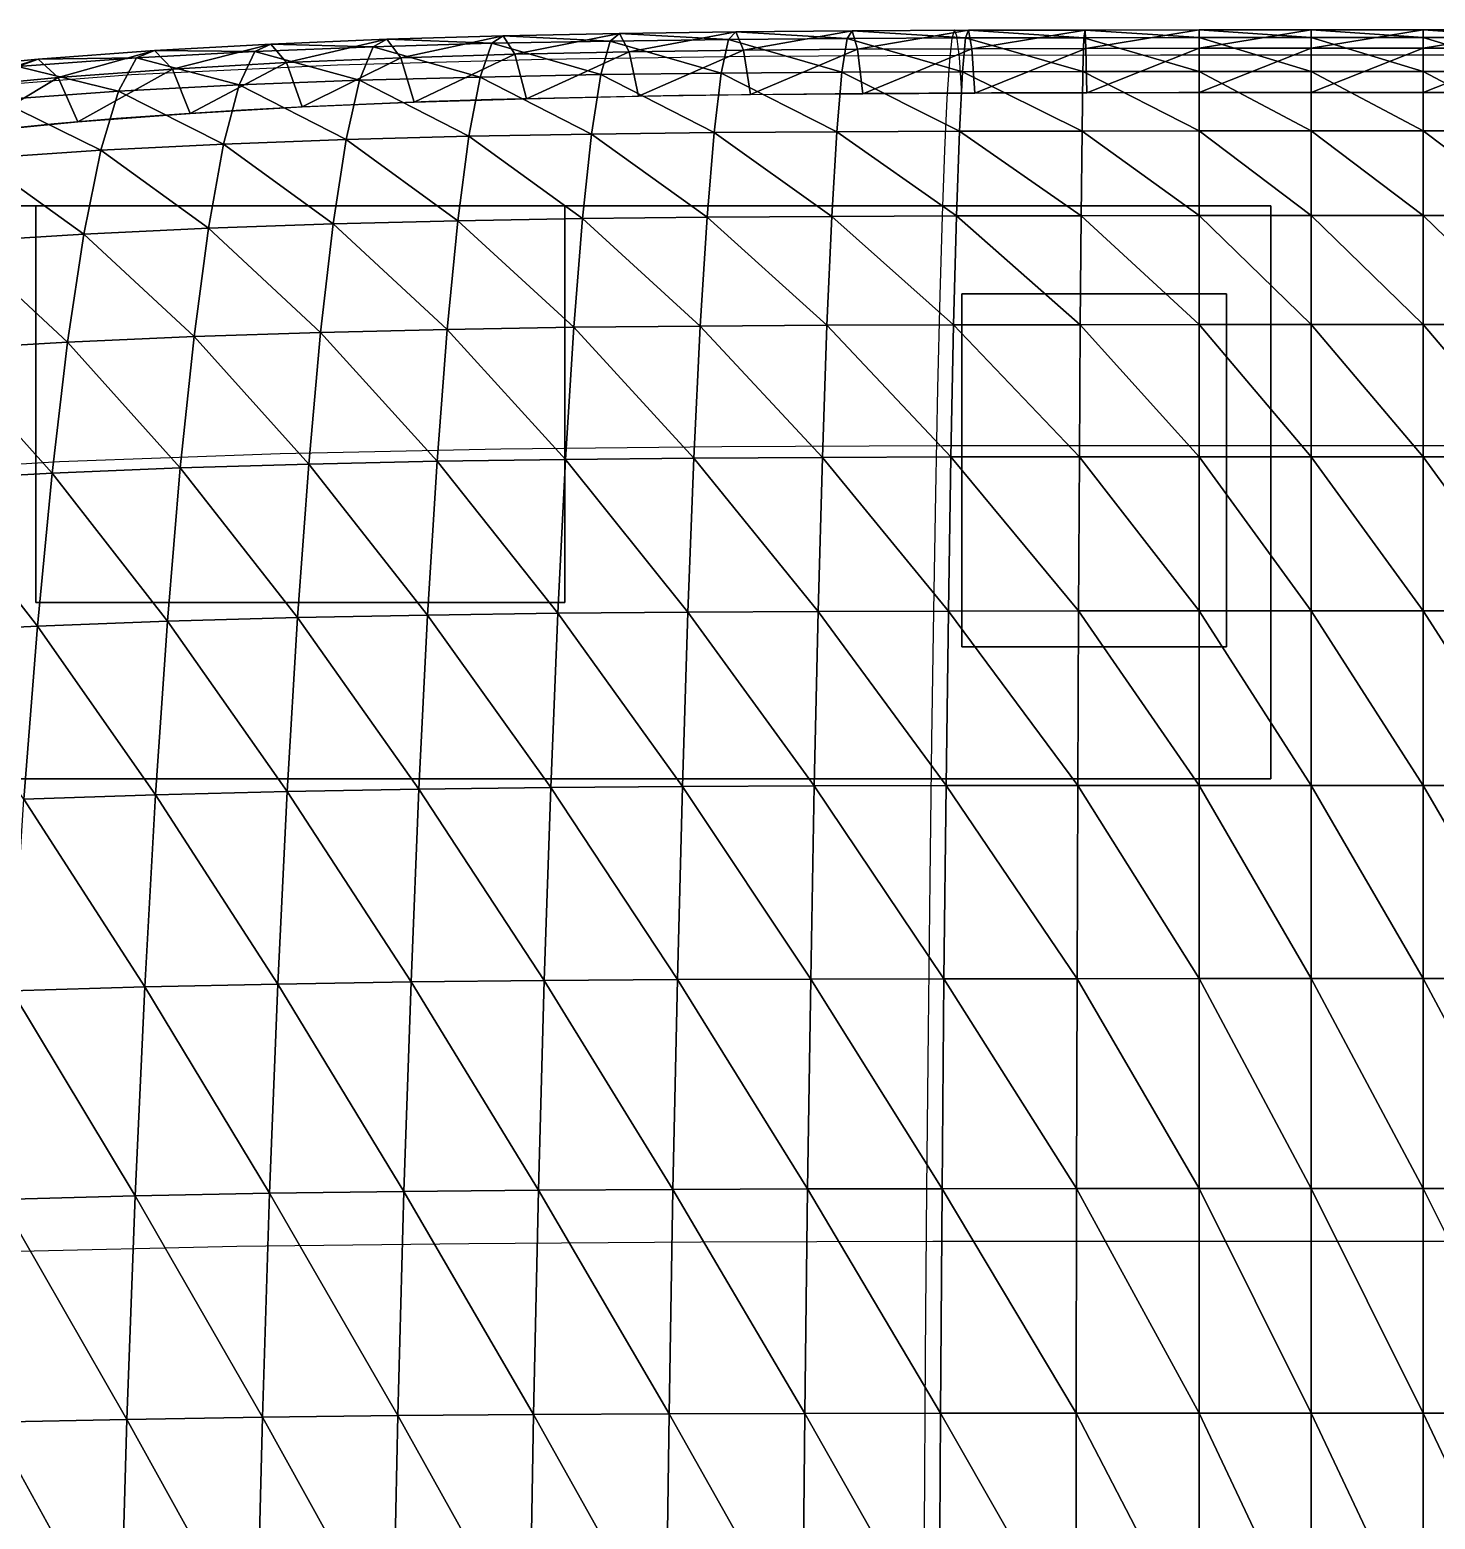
# Model space of a CAD drawing. Header units: metres. Extents: x -3.7 to 10.7, y -3.2 to 3.2.
# Drawn here: x 1.793 to 3.386, y 1.311 to 2.999 of the extents above; entities that cross this region are included whole.
import ezdxf

# ---------------------------------------------------------------- set-up
doc = ezdxf.new("R2010")
doc.units = ezdxf.units.M
for name, color, linetype in [('ACO_3D', 1, 'CONTINUOUS'), ('MEMBRANA_3D', 3, 'CONTINUOUS'), ('MOBILIARIO', 9, 'CONTINUOUS'), ('PAREDES', 7, 'CONTINUOUS'), ('VIDRO_3D', 4, 'CONTINUOUS')]:
    doc.layers.add(name, color=color, linetype=linetype)

msp = doc.modelspace()

# ---------------------------------------------------------------- linework, layer by layer
at = {"layer": 'ACO_3D'}
for points in [[(2.85, 2.9276, 0), (2.8472, 2.9681, 0.2528), (2.8443, 2.9921, 0.5084), (2.8415, 2.9995, 0.7654), (2.8386, 2.9901, 1.0222), (2.8358, 2.9642, 1.2775), (2.833, 2.9217, 1.5299), (2.8302, 2.863, 1.778), (2.8275, 2.7884, 2.0204), (2.8249, 2.6983, 2.2556), (2.8224, 2.5932, 2.4825), (2.82, 2.4736, 2.6998), (2.8177, 2.3403, 2.9063), (2.8155, 2.194, 3.1007), (2.8135, 2.0355, 3.2821), (2.8116, 1.8657, 3.4494), (2.8099, 1.6855, 3.6017), (2.8084, 1.4959, 3.7381), (2.8071, 1.298, 3.8579)], [(0.276, 2.4118, 1.2038), (0.5089, 2.5981, 1.2072), (0.742, 2.7205, 1.2103), (0.9751, 2.8046, 1.2131), (1.2084, 2.863, 1.2158), (1.4417, 2.9034, 1.2181), (1.6751, 2.9308, 1.2202), (1.9086, 2.9487, 1.222), (2.1422, 2.9598, 1.2236), (2.3758, 2.9661, 1.2249), (2.6094, 2.9694, 1.2259), (2.843, 2.9707, 1.2267), (3.075, 2.9711, 1.2272), (3.2938, 2.9711, 1.2275), (3.5125, 2.9711, 1.2273)], [(0.0801, 2.0548, 2.5587), (0.329, 2.2131, 2.5656), (0.5782, 2.317, 2.572), (0.8276, 2.3882, 2.5779), (1.0772, 2.4377, 2.5832), (1.327, 2.4718, 2.588), (1.5769, 2.4949, 2.5922), (1.827, 2.5099, 2.596), (2.0771, 2.5191, 2.5992), (2.3274, 2.5243, 2.6018), (2.5778, 2.5269, 2.6039), (2.8282, 2.528, 2.6055), (3.075, 2.5282, 2.6066), (3.2938, 2.5282, 2.6071), (3.5125, 2.5283, 2.6068)], [(-0.0681, 1.3224, 3.5832), (0.193, 1.4241, 3.5926), (0.4544, 1.4908, 3.6014), (0.7161, 1.5365, 3.6094), (0.9781, 1.5682, 3.6166), (1.2403, 1.5901, 3.6232), (1.5027, 1.6048, 3.629), (1.7653, 1.6143, 3.6341), (2.028, 1.6202, 3.6384), (2.2909, 1.6235, 3.6421), (2.5539, 1.6251, 3.645), (2.817, 1.6258, 3.6471), (3.075, 1.6259, 3.6486), (3.2938, 1.6259, 3.6493), (3.5125, 1.6259, 3.6489)]]:
    msp.add_polyline3d(points, dxfattribs=at)
at = {"layer": 'MEMBRANA_3D'}
for points in [[(2.2138, 2.9677, 0.337), (2.3301, 2.9927, 0.6784), (2.1982, 2.9887, 0.678)], [(2.1982, 2.9887, 0.678), (2.3301, 2.9927, 0.6784), (2.3169, 2.9841, 1.0204)], [(2.2138, 2.9677, 0.337), (2.3432, 2.9717, 0.3372), (2.3301, 2.9927, 0.6784)], [(2.3301, 2.9927, 0.6784), (2.4512, 2.9867, 1.021), (2.3169, 2.9841, 1.0204)], [(2.3432, 2.9717, 0.3372), (2.4619, 2.9954, 0.6788), (2.3301, 2.9927, 0.6784)], [(2.3301, 2.9927, 0.6784), (2.4619, 2.9954, 0.6788), (2.4512, 2.9867, 1.021)], [(2.3432, 2.9717, 0.3372), (2.4727, 2.9744, 0.3374), (2.4619, 2.9954, 0.6788)], [(2.4619, 2.9954, 0.6788), (2.5854, 2.9885, 1.0215), (2.4512, 2.9867, 1.021)], [(2.4727, 2.9744, 0.3374), (2.5938, 2.9972, 0.6792), (2.4619, 2.9954, 0.6788)], [(2.4619, 2.9954, 0.6788), (2.5938, 2.9972, 0.6792), (2.5854, 2.9885, 1.0215)], [(2.4727, 2.9744, 0.3374), (2.6022, 2.9762, 0.3375), (2.5938, 2.9972, 0.6792)], [(2.5938, 2.9972, 0.6792), (2.7197, 2.9896, 1.0219), (2.5854, 2.9885, 1.0215)], [(2.5854, 2.9885, 1.0215), (2.7197, 2.9896, 1.0219), (2.7138, 2.9513, 1.3617)], [(2.6022, 2.9762, 0.3375), (2.7257, 2.9983, 0.6794), (2.5938, 2.9972, 0.6792)], [(2.5938, 2.9972, 0.6792), (2.7257, 2.9983, 0.6794), (2.7197, 2.9896, 1.0219)], [(2.6022, 2.9762, 0.3375), (2.7316, 2.9774, 0.3377), (2.7257, 2.9983, 0.6794)], [(2.7197, 2.9896, 1.0219), (2.8505, 2.9519, 1.3621), (2.7138, 2.9513, 1.3617)], [(2.7257, 2.9983, 0.6794), (2.854, 2.9902, 1.0222), (2.7197, 2.9896, 1.0219)], [(2.7197, 2.9896, 1.0219), (2.854, 2.9902, 1.0222), (2.8505, 2.9519, 1.3621)], [(2.7316, 2.9774, 0.3377), (2.8576, 2.9989, 0.6797), (2.7257, 2.9983, 0.6794)], [(2.7257, 2.9983, 0.6794), (2.8576, 2.9989, 0.6797), (2.854, 2.9902, 1.0222)], [(2.7316, 2.9774, 0.3377), (2.8611, 2.978, 0.3378), (2.8576, 2.9989, 0.6797)], [(2.854, 2.9902, 1.0222), (2.9872, 2.9522, 1.3625), (2.8505, 2.9519, 1.3621)], [(2.8576, 2.9989, 0.6797), (2.9883, 2.9905, 1.0225), (2.854, 2.9902, 1.0222)], [(2.854, 2.9902, 1.0222), (2.9883, 2.9905, 1.0225), (2.9872, 2.9522, 1.3625)], [(2.8611, 2.978, 0.3378), (2.9895, 2.9992, 0.6799), (2.8576, 2.9989, 0.6797)], [(2.8576, 2.9989, 0.6797), (2.9895, 2.9992, 0.6799), (2.9883, 2.9905, 1.0225)], [(2.8611, 2.978, 0.3378), (2.9906, 2.9783, 0.3379), (2.9895, 2.9992, 0.6799)], [(2.9883, 2.9905, 1.0225), (3.1188, 2.9523, 1.3627), (2.9872, 2.9522, 1.3625)], [(2.9895, 2.9992, 0.6799), (3.1188, 2.9906, 1.0227), (2.9883, 2.9905, 1.0225)], [(2.9883, 2.9905, 1.0225), (3.1188, 2.9906, 1.0227), (3.1188, 2.9523, 1.3627)], [(2.9906, 2.9783, 0.3379), (3.1188, 2.9993, 0.68), (2.9895, 2.9992, 0.6799)], [(2.9895, 2.9992, 0.6799), (3.1188, 2.9993, 0.68), (3.1188, 2.9906, 1.0227)], [(2.9906, 2.9783, 0.3379), (3.1188, 2.9785, 0.338), (3.1188, 2.9993, 0.68)], [(3.1188, 2.9785, 0.338), (3.2458, 2.9785, 0.338), (3.2458, 2.9994, 0.6801)], [(3.1188, 2.9785, 0.338), (3.2458, 2.9994, 0.6801), (3.1188, 2.9993, 0.68)], [(3.1188, 2.9993, 0.68), (3.2458, 2.9994, 0.6801), (3.2458, 2.9906, 1.0228)], [(3.1188, 2.9993, 0.68), (3.2458, 2.9906, 1.0228), (3.1188, 2.9906, 1.0227)], [(3.1188, 2.9906, 1.0227), (3.2458, 2.9906, 1.0228), (3.2458, 2.9523, 1.3629)], [(3.1188, 2.9906, 1.0227), (3.2458, 2.9523, 1.3629), (3.1188, 2.9523, 1.3627)], [(3.2458, 2.9785, 0.338), (3.3729, 2.9785, 0.338), (3.3729, 2.9994, 0.6801)], [(3.2458, 2.9785, 0.338), (3.3729, 2.9994, 0.6801), (3.2458, 2.9994, 0.6801)], [(3.2458, 2.9994, 0.6801), (3.3729, 2.9994, 0.6801), (3.3729, 2.9906, 1.0229)], [(3.2458, 2.9994, 0.6801), (3.3729, 2.9906, 1.0229), (3.2458, 2.9906, 1.0228)], [(3.2458, 2.9906, 1.0228), (3.3729, 2.9906, 1.0229), (3.3729, 2.9523, 1.363)], [(3.2458, 2.9906, 1.0228), (3.3729, 2.9523, 1.363), (3.2458, 2.9523, 1.3629)], [(3.3729, 2.9785, 0.338), (3.5, 2.9785, 0.338), (3.5, 2.9994, 0.68)], [(3.3729, 2.9785, 0.338), (3.5, 2.9994, 0.68), (3.3729, 2.9994, 0.6801)], [(3.3729, 2.9994, 0.6801), (3.5, 2.9994, 0.68), (3.5, 2.9906, 1.0228)], [(3.3729, 2.9994, 0.6801), (3.5, 2.9906, 1.0228), (3.3729, 2.9906, 1.0229)], [(3.3729, 2.9906, 1.0229), (3.5, 2.9906, 1.0228), (3.5, 2.9523, 1.3628)], [(3.3729, 2.9906, 1.0229), (3.5, 2.9523, 1.3628), (3.3729, 2.9523, 1.363)], [(1.8254, 2.9452, 0.3362), (1.9345, 2.9759, 0.677), (1.8027, 2.9662, 0.6764)], [(1.8027, 2.9662, 0.6764), (1.9345, 2.9759, 0.677), (1.9141, 2.9675, 1.0183)], [(1.8254, 2.9452, 0.3362), (1.9549, 2.9549, 0.3364), (1.9345, 2.9759, 0.677)], [(1.9345, 2.9759, 0.677), (2.0484, 2.9748, 1.019), (1.9141, 2.9675, 1.0183)], [(1.9549, 2.9549, 0.3364), (2.0664, 2.9833, 0.6775), (1.9345, 2.9759, 0.677)], [(1.9345, 2.9759, 0.677), (2.0664, 2.9833, 0.6775), (2.0484, 2.9748, 1.019)], [(1.9549, 2.9549, 0.3364), (2.0843, 2.9623, 0.3367), (2.0664, 2.9833, 0.6775)], [(2.0664, 2.9833, 0.6775), (2.1826, 2.9802, 1.0198), (2.0484, 2.9748, 1.019)], [(2.0843, 2.9623, 0.3367), (2.1982, 2.9887, 0.678), (2.0664, 2.9833, 0.6775)], [(2.0664, 2.9833, 0.6775), (2.1982, 2.9887, 0.678), (2.1826, 2.9802, 1.0198)], [(2.0843, 2.9623, 0.3367), (2.2138, 2.9677, 0.337), (2.1982, 2.9887, 0.678)], [(2.1982, 2.9887, 0.678), (2.3169, 2.9841, 1.0204), (2.1826, 2.9802, 1.0198)], [(2.3563, 2.9213), (2.4727, 2.9744, 0.3374), (2.3432, 2.9717, 0.3372)], [(2.3563, 2.9213), (2.4833, 2.9241), (2.4727, 2.9744, 0.3374)], [(2.4512, 2.9867, 1.021), (2.5771, 2.9503, 1.3611), (2.4405, 2.9486, 1.3604)], [(2.4512, 2.9867, 1.021), (2.5854, 2.9885, 1.0215), (2.5771, 2.9503, 1.3611)], [(2.4833, 2.9241), (2.6022, 2.9762, 0.3375), (2.4727, 2.9744, 0.3374)], [(2.4833, 2.9241), (2.6104, 2.9259), (2.6022, 2.9762, 0.3375)], [(2.5854, 2.9885, 1.0215), (2.7138, 2.9513, 1.3617), (2.5771, 2.9503, 1.3611)], [(2.6104, 2.9259), (2.7316, 2.9774, 0.3377), (2.6022, 2.9762, 0.3375)], [(2.6104, 2.9259), (2.7375, 2.927), (2.7316, 2.9774, 0.3377)], [(2.7375, 2.927), (2.8611, 2.978, 0.3378), (2.7316, 2.9774, 0.3377)], [(2.7375, 2.927), (2.8646, 2.9277), (2.8611, 2.978, 0.3378)], [(2.8646, 2.9277), (2.9906, 2.9783, 0.3379), (2.8611, 2.978, 0.3378)], [(2.8646, 2.9277), (2.9917, 2.928), (2.9906, 2.9783, 0.3379)], [(2.9917, 2.928), (3.1188, 2.9785, 0.338), (2.9906, 2.9783, 0.3379)], [(2.9917, 2.928), (3.1188, 2.9282), (3.1188, 2.9785, 0.338)], [(3.1188, 2.9282), (3.2458, 2.9282), (3.2458, 2.9785, 0.338)], [(3.1188, 2.9282), (3.2458, 2.9785, 0.338), (3.1188, 2.9785, 0.338)], [(3.2458, 2.9282), (3.3729, 2.9283), (3.3729, 2.9785, 0.338)], [(3.2458, 2.9282), (3.3729, 2.9785, 0.338), (3.2458, 2.9785, 0.338)], [(3.3729, 2.9283), (3.5, 2.9282), (3.5, 2.9785, 0.338)], [(3.3729, 2.9283), (3.5, 2.9785, 0.338), (3.3729, 2.9785, 0.338)], [(1.696, 2.9327, 0.3358), (1.8027, 2.9662, 0.6764), (1.6709, 2.9537, 0.6758)], [(1.6709, 2.9537, 0.6758), (1.8027, 2.9662, 0.6764), (1.7799, 2.9579, 1.0174)], [(1.696, 2.9327, 0.3358), (1.8254, 2.9452, 0.3362), (1.8027, 2.9662, 0.6764)], [(1.7799, 2.9579, 1.0174), (1.8939, 2.9297, 1.3569), (1.7573, 2.9202, 1.3557)], [(1.8027, 2.9662, 0.6764), (1.9141, 2.9675, 1.0183), (1.7799, 2.9579, 1.0174)], [(1.7799, 2.9579, 1.0174), (1.9141, 2.9675, 1.0183), (1.8939, 2.9297, 1.3569)], [(1.975, 2.9047), (2.0843, 2.9623, 0.3367), (1.9549, 2.9549, 0.3364)], [(1.975, 2.9047), (2.1021, 2.912), (2.0843, 2.9623, 0.3367)], [(2.1021, 2.912), (2.2138, 2.9677, 0.337), (2.0843, 2.9623, 0.3367)], [(2.1021, 2.912), (2.2292, 2.9174), (2.2138, 2.9677, 0.337)], [(2.2292, 2.9174), (2.3432, 2.9717, 0.3372), (2.2138, 2.9677, 0.337)], [(2.2292, 2.9174), (2.3563, 2.9213), (2.3432, 2.9717, 0.3372)], [(1.7208, 2.8827), (1.8254, 2.9452, 0.3362), (1.696, 2.9327, 0.3358)], [(1.7208, 2.8827), (1.8479, 2.8951), (1.8254, 2.9452, 0.3362)], [(1.8479, 2.8951), (1.9549, 2.9549, 0.3364), (1.8254, 2.9452, 0.3362)], [(1.8479, 2.8951), (1.975, 2.9047), (1.9549, 2.9549, 0.3364)], [(2.7138, 2.9513, 1.3617), (2.8471, 2.8844, 1.6959), (2.708, 2.8839, 1.6954)], [(2.7138, 2.9513, 1.3617), (2.8505, 2.9519, 1.3621), (2.8471, 2.8844, 1.6959)], [(2.8505, 2.9519, 1.3621), (2.9862, 2.8847, 1.6964), (2.8471, 2.8844, 1.6959)], [(2.8505, 2.9519, 1.3621), (2.9872, 2.9522, 1.3625), (2.9862, 2.8847, 1.6964)], [(2.9872, 2.9522, 1.3625), (3.1188, 2.8848, 1.6967), (2.9862, 2.8847, 1.6964)], [(2.9872, 2.9522, 1.3625), (3.1188, 2.9523, 1.3627), (3.1188, 2.8848, 1.6967)], [(3.1188, 2.9523, 1.3627), (3.2458, 2.9523, 1.3629), (3.2458, 2.8848, 1.6969)], [(3.1188, 2.9523, 1.3627), (3.2458, 2.8848, 1.6969), (3.1188, 2.8848, 1.6967)], [(3.2458, 2.9523, 1.3629), (3.3729, 2.9523, 1.363), (3.3729, 2.8848, 1.697)], [(3.2458, 2.9523, 1.3629), (3.3729, 2.8848, 1.697), (3.2458, 2.8848, 1.6969)], [(3.3729, 2.9523, 1.363), (3.5, 2.9523, 1.3628), (3.5, 2.8848, 1.6968)], [(3.3729, 2.9523, 1.363), (3.5, 2.8848, 1.6968), (3.3729, 2.8848, 1.697)], [(2.2909, 2.8787, 1.693), (2.4197, 2.7854, 2.018), (2.2784, 2.783, 2.0169)], [(2.2909, 2.8787, 1.693), (2.43, 2.8812, 1.6939), (2.4197, 2.7854, 2.018)], [(2.43, 2.8812, 1.6939), (2.5611, 2.787, 2.0189), (2.4197, 2.7854, 2.018)], [(2.43, 2.8812, 1.6939), (2.569, 2.8829, 1.6947), (2.5611, 2.787, 2.0189)], [(2.569, 2.8829, 1.6947), (2.7024, 2.7879, 2.0198), (2.5611, 2.787, 2.0189)], [(2.569, 2.8829, 1.6947), (2.708, 2.8839, 1.6954), (2.7024, 2.7879, 2.0198)], [(2.708, 2.8839, 1.6954), (2.8438, 2.7885, 2.0204), (2.7024, 2.7879, 2.0198)], [(2.708, 2.8839, 1.6954), (2.8471, 2.8844, 1.6959), (2.8438, 2.7885, 2.0204)], [(2.8471, 2.8844, 1.6959), (2.9851, 2.7887, 2.0209), (2.8438, 2.7885, 2.0204)], [(2.8471, 2.8844, 1.6959), (2.9862, 2.8847, 1.6964), (2.9851, 2.7887, 2.0209)], [(2.9862, 2.8847, 1.6964), (3.1188, 2.7888, 2.0213), (2.9851, 2.7887, 2.0209)], [(2.9862, 2.8847, 1.6964), (3.1188, 2.8848, 1.6967), (3.1188, 2.7888, 2.0213)], [(3.1188, 2.8848, 1.6967), (3.2458, 2.8848, 1.6969), (3.2458, 2.7888, 2.0216)], [(3.1188, 2.8848, 1.6967), (3.2458, 2.7888, 2.0216), (3.1188, 2.7888, 2.0213)], [(3.2458, 2.8848, 1.6969), (3.3729, 2.8848, 1.697), (3.3729, 2.7888, 2.0217)], [(3.2458, 2.8848, 1.6969), (3.3729, 2.7888, 2.0217), (3.2458, 2.7888, 2.0216)], [(3.3729, 2.8848, 1.697), (3.5, 2.8848, 1.6968), (3.5, 2.7888, 2.0215)], [(3.3729, 2.8848, 1.697), (3.5, 2.7888, 2.0215), (3.3729, 2.7888, 2.0217)], [(1.7351, 2.8537, 1.6881), (1.874, 2.8629, 1.6895), (1.8547, 2.7678, 2.0128)], [(1.874, 2.8629, 1.6895), (1.9959, 2.7745, 2.0143), (1.8547, 2.7678, 2.0128)], [(1.874, 2.8629, 1.6895), (2.013, 2.8699, 1.6908), (1.9959, 2.7745, 2.0143)], [(1.7351, 2.8537, 1.6881), (1.8547, 2.7678, 2.0128), (1.7135, 2.759, 2.0111)], [(2.4197, 2.7854, 2.018), (2.5611, 2.787, 2.0189), (2.5534, 2.6636, 2.3307)], [(2.5611, 2.787, 2.0189), (2.697, 2.6644, 2.3316), (2.5534, 2.6636, 2.3307)], [(2.5611, 2.787, 2.0189), (2.7024, 2.7879, 2.0198), (2.697, 2.6644, 2.3316)], [(2.7024, 2.7879, 2.0198), (2.8405, 2.6649, 2.3323), (2.697, 2.6644, 2.3316)], [(2.7024, 2.7879, 2.0198), (2.8438, 2.7885, 2.0204), (2.8405, 2.6649, 2.3323)], [(2.8438, 2.7885, 2.0204), (2.9841, 2.6651, 2.3329), (2.8405, 2.6649, 2.3323)], [(2.8438, 2.7885, 2.0204), (2.9851, 2.7887, 2.0209), (2.9841, 2.6651, 2.3329)], [(2.9851, 2.7887, 2.0209), (3.1188, 2.6652, 2.3334), (2.9841, 2.6651, 2.3329)], [(2.9851, 2.7887, 2.0209), (3.1188, 2.7888, 2.0213), (3.1188, 2.6652, 2.3334)], [(3.1188, 2.7888, 2.0213), (3.2458, 2.7888, 2.0216), (3.2458, 2.6652, 2.3337)], [(3.1188, 2.7888, 2.0213), (3.2458, 2.6652, 2.3337), (3.1188, 2.6652, 2.3334)], [(3.2458, 2.7888, 2.0216), (3.3729, 2.7888, 2.0217), (3.3729, 2.6652, 2.3338)], [(3.2458, 2.7888, 2.0216), (3.3729, 2.6652, 2.3338), (3.2458, 2.6652, 2.3337)], [(3.3729, 2.7888, 2.0217), (3.5, 2.7888, 2.0215), (3.5, 2.6652, 2.3336)], [(3.3729, 2.7888, 2.0217), (3.5, 2.6652, 2.3336), (3.3729, 2.6652, 2.3338)], [(1.8547, 2.7678, 2.0128), (1.9959, 2.7745, 2.0143), (1.9795, 2.6517, 2.3253)], [(1.9959, 2.7745, 2.0143), (2.123, 2.6564, 2.3269), (1.9795, 2.6517, 2.3253)], [(1.9959, 2.7745, 2.0143), (2.1372, 2.7795, 2.0157), (2.123, 2.6564, 2.3269)], [(2.1372, 2.7795, 2.0157), (2.2664, 2.6598, 2.3283), (2.123, 2.6564, 2.3269)], [(2.1372, 2.7795, 2.0157), (2.2784, 2.783, 2.0169), (2.2664, 2.6598, 2.3283)], [(2.2784, 2.783, 2.0169), (2.4099, 2.6621, 2.3296), (2.2664, 2.6598, 2.3283)], [(2.2784, 2.783, 2.0169), (2.4197, 2.7854, 2.018), (2.4099, 2.6621, 2.3296)], [(2.4197, 2.7854, 2.018), (2.5534, 2.6636, 2.3307), (2.4099, 2.6621, 2.3296)], [(1.7135, 2.759, 2.0111), (1.8361, 2.6454, 2.3236), (1.6927, 2.6369, 2.3217)], [(1.7135, 2.759, 2.0111), (1.8547, 2.7678, 2.0128), (1.8361, 2.6454, 2.3236)], [(1.8547, 2.7678, 2.0128), (1.9795, 2.6517, 2.3253), (1.8361, 2.6454, 2.3236)], [(1.8361, 2.6454, 2.3236), (1.9795, 2.6517, 2.3253), (1.9639, 2.5027, 2.6208)], [(1.9795, 2.6517, 2.3253), (2.1095, 2.5071, 2.6225), (1.9639, 2.5027, 2.6208)], [(1.9795, 2.6517, 2.3253), (2.123, 2.6564, 2.3269), (2.1095, 2.5071, 2.6225)], [(2.123, 2.6564, 2.3269), (2.255, 2.5103, 2.6241), (2.1095, 2.5071, 2.6225)], [(2.123, 2.6564, 2.3269), (2.2664, 2.6598, 2.3283), (2.255, 2.5103, 2.6241)], [(2.2664, 2.6598, 2.3283), (2.4006, 2.5124, 2.6255), (2.255, 2.5103, 2.6241)], [(2.2664, 2.6598, 2.3283), (2.4099, 2.6621, 2.3296), (2.4006, 2.5124, 2.6255)], [(2.4099, 2.6621, 2.3296), (2.5462, 2.5138, 2.6267), (2.4006, 2.5124, 2.6255)], [(2.4099, 2.6621, 2.3296), (2.5534, 2.6636, 2.3307), (2.5462, 2.5138, 2.6267)], [(2.5534, 2.6636, 2.3307), (2.6918, 2.5146, 2.6278), (2.5462, 2.5138, 2.6267)], [(2.5534, 2.6636, 2.3307), (2.697, 2.6644, 2.3316), (2.6918, 2.5146, 2.6278)], [(2.697, 2.6644, 2.3316), (2.8375, 2.5151, 2.6286), (2.6918, 2.5146, 2.6278)], [(2.697, 2.6644, 2.3316), (2.8405, 2.6649, 2.3323), (2.8375, 2.5151, 2.6286)], [(2.8405, 2.6649, 2.3323), (2.9831, 2.5153, 2.6293), (2.8375, 2.5151, 2.6286)], [(2.8405, 2.6649, 2.3323), (2.9841, 2.6651, 2.3329), (2.9831, 2.5153, 2.6293)], [(2.9841, 2.6651, 2.3329), (3.1188, 2.5153, 2.6298), (2.9831, 2.5153, 2.6293)], [(2.9841, 2.6651, 2.3329), (3.1188, 2.6652, 2.3334), (3.1188, 2.5153, 2.6298)], [(3.1188, 2.6652, 2.3334), (3.2458, 2.6652, 2.3337), (3.2458, 2.5153, 2.6301)], [(3.1188, 2.6652, 2.3334), (3.2458, 2.5153, 2.6301), (3.1188, 2.5153, 2.6298)], [(3.2458, 2.6652, 2.3337), (3.3729, 2.6652, 2.3338), (3.3729, 2.5153, 2.6302)], [(3.2458, 2.6652, 2.3337), (3.3729, 2.5153, 2.6302), (3.2458, 2.5153, 2.6301)], [(3.3729, 2.6652, 2.3338), (3.5, 2.6652, 2.3336), (3.5, 2.5153, 2.63)], [(3.3729, 2.6652, 2.3338), (3.5, 2.5153, 2.63), (3.3729, 2.5153, 2.6302)], [(1.6927, 2.6369, 2.3217), (1.8185, 2.4967, 2.6188), (1.673, 2.4888, 2.6167)], [(1.6927, 2.6369, 2.3217), (1.8361, 2.6454, 2.3236), (1.8185, 2.4967, 2.6188)], [(1.8361, 2.6454, 2.3236), (1.9639, 2.5027, 2.6208), (1.8185, 2.4967, 2.6188)], [(1.8185, 2.4967, 2.6188), (1.9639, 2.5027, 2.6208), (1.9493, 2.3289, 2.8977)], [(1.9639, 2.5027, 2.6208), (2.0968, 2.333, 2.8997), (1.9493, 2.3289, 2.8977)], [(1.9639, 2.5027, 2.6208), (2.1095, 2.5071, 2.6225), (2.0968, 2.333, 2.8997)], [(2.1095, 2.5071, 2.6225), (2.2443, 2.3359, 2.9014), (2.0968, 2.333, 2.8997)], [(2.1095, 2.5071, 2.6225), (2.255, 2.5103, 2.6241), (2.2443, 2.3359, 2.9014)], [(2.255, 2.5103, 2.6241), (2.3919, 2.3379, 2.9029), (2.2443, 2.3359, 2.9014)], [(2.255, 2.5103, 2.6241), (2.4006, 2.5124, 2.6255), (2.3919, 2.3379, 2.9029)], [(2.4006, 2.5124, 2.6255), (2.5394, 2.3392, 2.9043), (2.3919, 2.3379, 2.9029)], [(2.4006, 2.5124, 2.6255), (2.5462, 2.5138, 2.6267), (2.5394, 2.3392, 2.9043)], [(2.5462, 2.5138, 2.6267), (2.687, 2.34, 2.9054), (2.5394, 2.3392, 2.9043)], [(2.5462, 2.5138, 2.6267), (2.6918, 2.5146, 2.6278), (2.687, 2.34, 2.9054)], [(2.6918, 2.5146, 2.6278), (2.8346, 2.3404, 2.9064), (2.687, 2.34, 2.9054)], [(2.6918, 2.5146, 2.6278), (2.8375, 2.5151, 2.6286), (2.8346, 2.3404, 2.9064)], [(2.8375, 2.5151, 2.6286), (2.9822, 2.3405, 2.9071), (2.8346, 2.3404, 2.9064)], [(2.8375, 2.5151, 2.6286), (2.9831, 2.5153, 2.6293), (2.9822, 2.3405, 2.9071)], [(2.9831, 2.5153, 2.6293), (3.1188, 2.3406, 2.9076), (2.9822, 2.3405, 2.9071)], [(2.9831, 2.5153, 2.6293), (3.1188, 2.5153, 2.6298), (3.1188, 2.3406, 2.9076)], [(3.1188, 2.5153, 2.6298), (3.2458, 2.5153, 2.6301), (3.2458, 2.3406, 2.908)], [(3.1188, 2.5153, 2.6298), (3.2458, 2.3406, 2.908), (3.1188, 2.3406, 2.9076)], [(3.2458, 2.5153, 2.6301), (3.3729, 2.5153, 2.6302), (3.3729, 2.3406, 2.9081)], [(3.2458, 2.5153, 2.6301), (3.3729, 2.3406, 2.9081), (3.2458, 2.3406, 2.908)], [(3.3729, 2.5153, 2.6302), (3.5, 2.5153, 2.63), (3.5, 2.3406, 2.9078)], [(3.3729, 2.5153, 2.6302), (3.5, 2.3406, 2.9078), (3.3729, 2.3406, 2.9081)], [(1.673, 2.4888, 2.6167), (1.8019, 2.3234, 2.8956), (1.6545, 2.316, 2.8933)], [(1.673, 2.4888, 2.6167), (1.8185, 2.4967, 2.6188), (1.8019, 2.3234, 2.8956)], [(1.8185, 2.4967, 2.6188), (1.9493, 2.3289, 2.8977), (1.8019, 2.3234, 2.8956)], [(1.9493, 2.3289, 2.8977), (2.0968, 2.333, 2.8997), (2.0851, 2.1358, 3.1555)], [(2.0968, 2.333, 2.8997), (2.2344, 2.1385, 3.1574), (2.0851, 2.1358, 3.1555)], [(2.0968, 2.333, 2.8997), (2.2443, 2.3359, 2.9014), (2.2344, 2.1385, 3.1574)], [(2.2443, 2.3359, 2.9014), (2.3838, 2.1403, 3.1591), (2.2344, 2.1385, 3.1574)], [(2.2443, 2.3359, 2.9014), (2.3919, 2.3379, 2.9029), (2.3838, 2.1403, 3.1591)], [(2.3919, 2.3379, 2.9029), (2.5332, 2.1415, 3.1605), (2.3838, 2.1403, 3.1591)], [(2.3919, 2.3379, 2.9029), (2.5394, 2.3392, 2.9043), (2.5332, 2.1415, 3.1605)], [(2.5394, 2.3392, 2.9043), (2.6826, 2.1422, 3.1618), (2.5332, 2.1415, 3.1605)], [(2.5394, 2.3392, 2.9043), (2.687, 2.34, 2.9054), (2.6826, 2.1422, 3.1618)], [(2.687, 2.34, 2.9054), (2.832, 2.1425, 3.1628), (2.6826, 2.1422, 3.1618)], [(2.687, 2.34, 2.9054), (2.8346, 2.3404, 2.9064), (2.832, 2.1425, 3.1628)], [(2.8346, 2.3404, 2.9064), (2.9814, 2.1427, 3.1636), (2.832, 2.1425, 3.1628)], [(2.8346, 2.3404, 2.9064), (2.9822, 2.3405, 2.9071), (2.9814, 2.1427, 3.1636)], [(2.9822, 2.3405, 2.9071), (3.1188, 2.1427, 3.1642), (2.9814, 2.1427, 3.1636)], [(2.9822, 2.3405, 2.9071), (3.1188, 2.3406, 2.9076), (3.1188, 2.1427, 3.1642)], [(3.1188, 2.3406, 2.9076), (3.2458, 2.3406, 2.908), (3.2458, 2.1427, 3.1645)], [(3.1188, 2.3406, 2.9076), (3.2458, 2.1427, 3.1645), (3.1188, 2.1427, 3.1642)], [(3.2458, 2.3406, 2.908), (3.3729, 2.3406, 2.9081), (3.3729, 2.1427, 3.1647)], [(3.2458, 2.3406, 2.908), (3.3729, 2.1427, 3.1647), (3.2458, 2.1427, 3.1645)], [(3.3729, 2.3406, 2.9081), (3.5, 2.3406, 2.9078), (3.5, 2.1427, 3.1644)], [(3.3729, 2.3406, 2.9081), (3.5, 2.1427, 3.1644), (3.3729, 2.1427, 3.1647)], [(1.6545, 2.316, 2.8933), (1.8019, 2.3234, 2.8956), (1.7866, 2.127, 3.1511)], [(1.8019, 2.3234, 2.8956), (1.9359, 2.1321, 3.1535), (1.7866, 2.127, 3.1511)], [(1.8019, 2.3234, 2.8956), (1.9493, 2.3289, 2.8977), (1.9359, 2.1321, 3.1535)], [(1.9493, 2.3289, 2.8977), (2.0851, 2.1358, 3.1555), (1.9359, 2.1321, 3.1535)], [(1.7866, 2.127, 3.1511), (1.9359, 2.1321, 3.1535), (1.9236, 1.9142, 3.3854)], [(1.9359, 2.1321, 3.1535), (2.0745, 1.9175, 3.3876), (1.9236, 1.9142, 3.3854)], [(1.9359, 2.1321, 3.1535), (2.0851, 2.1358, 3.1555), (2.0745, 1.9175, 3.3876)], [(2.0851, 2.1358, 3.1555), (2.2255, 1.9199, 3.3896), (2.0745, 1.9175, 3.3876)], [(2.0851, 2.1358, 3.1555), (2.2344, 2.1385, 3.1574), (2.2255, 1.9199, 3.3896)], [(2.2344, 2.1385, 3.1574), (2.3765, 1.9215, 3.3914), (2.2255, 1.9199, 3.3896)], [(2.2344, 2.1385, 3.1574), (2.3838, 2.1403, 3.1591), (2.3765, 1.9215, 3.3914)], [(2.3838, 2.1403, 3.1591), (2.5275, 1.9226, 3.3929), (2.3765, 1.9215, 3.3914)], [(2.3838, 2.1403, 3.1591), (2.5332, 2.1415, 3.1605), (2.5275, 1.9226, 3.3929)], [(2.5332, 2.1415, 3.1605), (2.6785, 1.9232, 3.3943), (2.5275, 1.9226, 3.3929)], [(2.5332, 2.1415, 3.1605), (2.6826, 2.1422, 3.1618), (2.6785, 1.9232, 3.3943)], [(2.6826, 2.1422, 3.1618), (2.8296, 1.9235, 3.3953), (2.6785, 1.9232, 3.3943)], [(2.6826, 2.1422, 3.1618), (2.832, 2.1425, 3.1628), (2.8296, 1.9235, 3.3953)], [(2.832, 2.1425, 3.1628), (2.9807, 1.9236, 3.3962), (2.8296, 1.9235, 3.3953)], [(2.832, 2.1425, 3.1628), (2.9814, 2.1427, 3.1636), (2.9807, 1.9236, 3.3962)], [(2.9814, 2.1427, 3.1636), (3.1188, 1.9237, 3.3968), (2.9807, 1.9236, 3.3962)], [(2.9814, 2.1427, 3.1636), (3.1188, 2.1427, 3.1642), (3.1188, 1.9237, 3.3968)], [(3.1188, 2.1427, 3.1642), (3.2458, 2.1427, 3.1645), (3.2458, 1.9237, 3.3972)], [(3.1188, 2.1427, 3.1642), (3.2458, 1.9237, 3.3972), (3.1188, 1.9237, 3.3968)], [(3.2458, 2.1427, 3.1645), (3.3729, 2.1427, 3.1647), (3.3729, 1.9237, 3.3974)], [(3.2458, 2.1427, 3.1645), (3.3729, 1.9237, 3.3974), (3.2458, 1.9237, 3.3972)], [(3.3729, 2.1427, 3.1647), (3.5, 2.1427, 3.1644), (3.5, 1.9237, 3.3971)], [(3.3729, 2.1427, 3.1647), (3.5, 1.9237, 3.3971), (3.3729, 1.9237, 3.3974)], [(1.7866, 2.127, 3.1511), (1.9236, 1.9142, 3.3854), (1.7728, 1.9097, 3.3829)], [(1.7728, 1.9097, 3.3829), (1.9128, 1.6774, 3.5913), (1.7605, 1.6734, 3.5887)], [(1.7728, 1.9097, 3.3829), (1.9236, 1.9142, 3.3854), (1.9128, 1.6774, 3.5913)], [(1.9236, 1.9142, 3.3854), (2.0651, 1.6803, 3.5936), (1.9128, 1.6774, 3.5913)], [(1.9236, 1.9142, 3.3854), (2.0745, 1.9175, 3.3876), (2.0651, 1.6803, 3.5936)], [(2.0745, 1.9175, 3.3876), (2.2175, 1.6824, 3.5957), (2.0651, 1.6803, 3.5936)], [(2.0745, 1.9175, 3.3876), (2.2255, 1.9199, 3.3896), (2.2175, 1.6824, 3.5957)], [(2.2255, 1.9199, 3.3896), (2.37, 1.6838, 3.5976), (2.2175, 1.6824, 3.5957)], [(2.2255, 1.9199, 3.3896), (2.3765, 1.9215, 3.3914), (2.37, 1.6838, 3.5976)], [(2.3765, 1.9215, 3.3914), (2.5224, 1.6847, 3.5992), (2.37, 1.6838, 3.5976)], [(2.3765, 1.9215, 3.3914), (2.5275, 1.9226, 3.3929), (2.5224, 1.6847, 3.5992)], [(2.5275, 1.9226, 3.3929), (2.6749, 1.6852, 3.6006), (2.5224, 1.6847, 3.5992)], [(2.5275, 1.9226, 3.3929), (2.6785, 1.9232, 3.3943), (2.6749, 1.6852, 3.6006)], [(2.6785, 1.9232, 3.3943), (2.8274, 1.6855, 3.6018), (2.6749, 1.6852, 3.6006)], [(2.6785, 1.9232, 3.3943), (2.8296, 1.9235, 3.3953), (2.8274, 1.6855, 3.6018)], [(2.8296, 1.9235, 3.3953), (2.98, 1.6856, 3.6027), (2.8274, 1.6855, 3.6018)], [(2.8296, 1.9235, 3.3953), (2.9807, 1.9236, 3.3962), (2.98, 1.6856, 3.6027)], [(2.9807, 1.9236, 3.3962), (3.1188, 1.6856, 3.6033), (2.98, 1.6856, 3.6027)], [(2.9807, 1.9236, 3.3962), (3.1188, 1.9237, 3.3968), (3.1188, 1.6856, 3.6033)], [(3.1188, 1.9237, 3.3968), (3.2458, 1.9237, 3.3972), (3.2458, 1.6856, 3.6037)], [(3.1188, 1.9237, 3.3968), (3.2458, 1.6856, 3.6037), (3.1188, 1.6856, 3.6033)], [(3.2458, 1.9237, 3.3972), (3.3729, 1.9237, 3.3974), (3.3729, 1.6856, 3.6039)], [(3.2458, 1.9237, 3.3972), (3.3729, 1.6856, 3.6039), (3.2458, 1.6856, 3.6037)], [(3.3729, 1.9237, 3.3974), (3.5, 1.9237, 3.3971), (3.5, 1.6856, 3.6036)], [(3.3729, 1.9237, 3.3974), (3.5, 1.6856, 3.6036), (3.3729, 1.6856, 3.6039)], [(1.7605, 1.6734, 3.5887), (1.9034, 1.4239, 3.769), (1.7499, 1.4206, 3.7663)], [(1.7605, 1.6734, 3.5887), (1.9128, 1.6774, 3.5913), (1.9034, 1.4239, 3.769)], [(1.9128, 1.6774, 3.5913), (2.057, 1.4264, 3.7715), (1.9034, 1.4239, 3.769)], [(1.9128, 1.6774, 3.5913), (2.0651, 1.6803, 3.5936), (2.057, 1.4264, 3.7715)], [(2.0651, 1.6803, 3.5936), (2.2107, 1.4282, 3.7737), (2.057, 1.4264, 3.7715)], [(2.0651, 1.6803, 3.5936), (2.2175, 1.6824, 3.5957), (2.2107, 1.4282, 3.7737)], [(2.2175, 1.6824, 3.5957), (2.3644, 1.4294, 3.7757), (2.2107, 1.4282, 3.7737)], [(2.2175, 1.6824, 3.5957), (2.37, 1.6838, 3.5976), (2.3644, 1.4294, 3.7757)], [(2.37, 1.6838, 3.5976), (2.5181, 1.4301, 3.7774), (2.3644, 1.4294, 3.7757)], [(2.37, 1.6838, 3.5976), (2.5224, 1.6847, 3.5992), (2.5181, 1.4301, 3.7774)], [(2.5224, 1.6847, 3.5992), (2.6718, 1.4306, 3.7788), (2.5181, 1.4301, 3.7774)], [(2.5224, 1.6847, 3.5992), (2.6749, 1.6852, 3.6006), (2.6718, 1.4306, 3.7788)], [(2.6749, 1.6852, 3.6006), (2.8256, 1.4308, 3.78), (2.6718, 1.4306, 3.7788)], [(2.6749, 1.6852, 3.6006), (2.8274, 1.6855, 3.6018), (2.8256, 1.4308, 3.78)], [(2.8274, 1.6855, 3.6018), (2.9794, 1.4309, 3.781), (2.8256, 1.4308, 3.78)], [(2.8274, 1.6855, 3.6018), (2.98, 1.6856, 3.6027), (2.9794, 1.4309, 3.781)], [(2.98, 1.6856, 3.6027), (3.1188, 1.4309, 3.7816), (2.9794, 1.4309, 3.781)], [(2.98, 1.6856, 3.6027), (3.1188, 1.6856, 3.6033), (3.1188, 1.4309, 3.7816)], [(3.1188, 1.6856, 3.6033), (3.2458, 1.6856, 3.6037), (3.2458, 1.4309, 3.7821)], [(3.1188, 1.6856, 3.6033), (3.2458, 1.4309, 3.7821), (3.1188, 1.4309, 3.7816)], [(3.2458, 1.6856, 3.6037), (3.3729, 1.6856, 3.6039), (3.3729, 1.4309, 3.7823)], [(3.2458, 1.6856, 3.6037), (3.3729, 1.4309, 3.7823), (3.2458, 1.4309, 3.7821)], [(3.3729, 1.6856, 3.6039), (3.5, 1.6856, 3.6036), (3.5, 1.4309, 3.7819)], [(3.3729, 1.6856, 3.6039), (3.5, 1.4309, 3.7819), (3.3729, 1.4309, 3.7823)], [(1.7499, 1.4206, 3.7663), (1.8956, 1.1564, 3.9169), (1.741, 1.1537, 3.9141)], [(1.7499, 1.4206, 3.7663), (1.9034, 1.4239, 3.769), (1.8956, 1.1564, 3.9169)], [(1.9034, 1.4239, 3.769), (2.0503, 1.1584, 3.9195), (1.8956, 1.1564, 3.9169)], [(1.9034, 1.4239, 3.769), (2.057, 1.4264, 3.7715), (2.0503, 1.1584, 3.9195)], [(2.057, 1.4264, 3.7715), (2.205, 1.1599, 3.9218), (2.0503, 1.1584, 3.9195)], [(2.057, 1.4264, 3.7715), (2.2107, 1.4282, 3.7737), (2.205, 1.1599, 3.9218)], [(2.2107, 1.4282, 3.7737), (2.3597, 1.1608, 3.9238), (2.205, 1.1599, 3.9218)], [(2.2107, 1.4282, 3.7737), (2.3644, 1.4294, 3.7757), (2.3597, 1.1608, 3.9238)], [(2.3644, 1.4294, 3.7757), (2.5145, 1.1614, 3.9256), (2.3597, 1.1608, 3.9238)], [(2.3644, 1.4294, 3.7757), (2.5181, 1.4301, 3.7774), (2.5145, 1.1614, 3.9256)], [(2.5181, 1.4301, 3.7774), (2.6693, 1.1618, 3.9271), (2.5145, 1.1614, 3.9256)], [(2.5181, 1.4301, 3.7774), (2.6718, 1.4306, 3.7788), (2.6693, 1.1618, 3.9271)], [(2.6718, 1.4306, 3.7788), (2.8241, 1.162, 3.9283), (2.6693, 1.1618, 3.9271)], [(2.6718, 1.4306, 3.7788), (2.8256, 1.4308, 3.78), (2.8241, 1.162, 3.9283)], [(2.8256, 1.4308, 3.78), (2.9789, 1.1621, 3.9293), (2.8241, 1.162, 3.9283)], [(2.8256, 1.4308, 3.78), (2.9794, 1.4309, 3.781), (2.9789, 1.1621, 3.9293)], [(2.9794, 1.4309, 3.781), (3.1188, 1.1621, 3.93), (2.9789, 1.1621, 3.9293)], [(2.9794, 1.4309, 3.781), (3.1188, 1.4309, 3.7816), (3.1188, 1.1621, 3.93)], [(3.1188, 1.4309, 3.7816), (3.2458, 1.4309, 3.7821), (3.2458, 1.1621, 3.9305)], [(3.1188, 1.4309, 3.7816), (3.2458, 1.1621, 3.9305), (3.1188, 1.1621, 3.93)], [(3.2458, 1.4309, 3.7821), (3.3729, 1.4309, 3.7823), (3.3729, 1.1621, 3.9307)], [(3.2458, 1.4309, 3.7821), (3.3729, 1.1621, 3.9307), (3.2458, 1.1621, 3.9305)], [(3.3729, 1.4309, 3.7823), (3.5, 1.4309, 3.7819), (3.5, 1.1621, 3.9303)], [(3.3729, 1.4309, 3.7823), (3.5, 1.1621, 3.9303), (3.3729, 1.1621, 3.9307)]]:
    msp.add_3dface(points, dxfattribs=at)
at = {"layer": 'MOBILIARIO'}
for points in [[(1.2, 2.15), (3.2, 2.15), (3.2, 2.8), (1.2, 2.8)], [(1.2, 2.15, 0.9), (3.2, 2.15, 0.9), (3.2, 2.8, 0.9), (1.2, 2.8, 0.9)], [(3.2, 2.8), (1.2, 2.8), (1.2, 2.8, 0.9), (3.2, 2.8, 0.9)], [(1.8, 2.35, 0.9), (2.4, 2.35, 0.9), (2.4, 2.8, 0.9), (1.8, 2.8, 0.9)], [(1.8, 2.35, 0.92), (2.4, 2.35, 0.92), (2.4, 2.8, 0.92), (1.8, 2.8, 0.92)], [(2.4, 2.8, 0.9), (1.8, 2.8, 0.9), (1.8, 2.8, 0.92), (2.4, 2.8, 0.92)], [(1.8, 2.8, 0.9), (1.8, 2.35, 0.9), (1.8, 2.35, 0.92), (1.8, 2.8, 0.92)], [(2.4, 2.35, 0.9), (2.4, 2.8, 0.9), (2.4, 2.8, 0.92), (2.4, 2.35, 0.92)], [(3.2, 2.15), (3.2, 2.8), (3.2, 2.8, 0.9), (3.2, 2.15, 0.9)], [(2.85, 2.3, 0.9), (3.15, 2.3, 0.9), (3.15, 2.7, 0.9), (2.85, 2.7, 0.9)], [(2.85, 2.3, 1.25), (3.15, 2.3, 1.25), (3.15, 2.7, 1.25), (2.85, 2.7, 1.25)], [(3.15, 2.7, 0.9), (2.85, 2.7, 0.9), (2.85, 2.7, 1.25), (3.15, 2.7, 1.25)], [(2.85, 2.7, 0.9), (2.85, 2.3, 0.9), (2.85, 2.3, 1.25), (2.85, 2.7, 1.25)], [(3.15, 2.3, 0.9), (3.15, 2.7, 0.9), (3.15, 2.7, 1.25), (3.15, 2.3, 1.25)], [(1.8, 2.35, 0.9), (2.4, 2.35, 0.9), (2.4, 2.35, 0.92), (1.8, 2.35, 0.92)], [(2.85, 2.3, 0.9), (3.15, 2.3, 0.9), (3.15, 2.3, 1.25), (2.85, 2.3, 1.25)], [(1.2, 2.15), (3.2, 2.15), (3.2, 2.15, 0.9), (1.2, 2.15, 0.9)]]:
    msp.add_3dface(points, dxfattribs=at)
at = {"layer": 'PAREDES'}
msp.add_polyline3d([(3.45, 2.9282, 0), (3.3792, 2.9283, 0), (3.3083, 2.9283, 0), (3.2375, 2.9282, 0), (3.1667, 2.9282, 0), (3.0958, 2.9282, 0), (3.025, 2.9281, 0), (2.9542, 2.928, 0), (2.8833, 2.9278, 0), (2.8125, 2.9275, 0), (2.7417, 2.9271, 0), (2.6708, 2.9265, 0), (2.6, 2.9258, 0), (2.5292, 2.9248, 0), (2.4583, 2.9236, 0), (2.3875, 2.9221, 0), (2.3167, 2.9203, 0), (2.2458, 2.918, 0), (2.175, 2.9153, 0), (2.1042, 2.9121, 0), (2.0333, 2.9083, 0), (1.9625, 2.9038, 0), (1.8917, 2.8987, 0), (1.8208, 2.8927, 0), (1.75, 2.8858, 0)], dxfattribs=at)
at = {"layer": 'VIDRO_3D'}
for points in [[(1.9141, 2.9675, 1.0183), (2.0484, 2.9748, 1.019), (2.0305, 2.9369, 1.3579)], [(2.0484, 2.9748, 1.019), (2.1671, 2.9422, 1.3588), (2.0305, 2.9369, 1.3579)], [(2.0484, 2.9748, 1.019), (2.1826, 2.9802, 1.0198), (2.1671, 2.9422, 1.3588)], [(2.1826, 2.9802, 1.0198), (2.3038, 2.9459, 1.3597), (2.1671, 2.9422, 1.3588)], [(2.1826, 2.9802, 1.0198), (2.3169, 2.9841, 1.0204), (2.3038, 2.9459, 1.3597)], [(2.3169, 2.9841, 1.0204), (2.4405, 2.9486, 1.3604), (2.3038, 2.9459, 1.3597)], [(2.3169, 2.9841, 1.0204), (2.4512, 2.9867, 1.021), (2.4405, 2.9486, 1.3604)], [(1.9141, 2.9675, 1.0183), (2.0305, 2.9369, 1.3579), (1.8939, 2.9297, 1.3569)], [(2.0305, 2.9369, 1.3579), (2.1671, 2.9422, 1.3588), (2.1519, 2.875, 1.6919)], [(2.1671, 2.9422, 1.3588), (2.2909, 2.8787, 1.693), (2.1519, 2.875, 1.6919)], [(2.1671, 2.9422, 1.3588), (2.3038, 2.9459, 1.3597), (2.2909, 2.8787, 1.693)], [(2.3038, 2.9459, 1.3597), (2.43, 2.8812, 1.6939), (2.2909, 2.8787, 1.693)], [(2.3038, 2.9459, 1.3597), (2.4405, 2.9486, 1.3604), (2.43, 2.8812, 1.6939)], [(2.4405, 2.9486, 1.3604), (2.569, 2.8829, 1.6947), (2.43, 2.8812, 1.6939)], [(2.4405, 2.9486, 1.3604), (2.5771, 2.9503, 1.3611), (2.569, 2.8829, 1.6947)], [(2.5771, 2.9503, 1.3611), (2.708, 2.8839, 1.6954), (2.569, 2.8829, 1.6947)], [(2.5771, 2.9503, 1.3611), (2.7138, 2.9513, 1.3617), (2.708, 2.8839, 1.6954)], [(1.7573, 2.9202, 1.3557), (1.8939, 2.9297, 1.3569), (1.874, 2.8629, 1.6895)], [(1.8939, 2.9297, 1.3569), (2.013, 2.8699, 1.6908), (1.874, 2.8629, 1.6895)], [(1.8939, 2.9297, 1.3569), (2.0305, 2.9369, 1.3579), (2.013, 2.8699, 1.6908)], [(2.0305, 2.9369, 1.3579), (2.1519, 2.875, 1.6919), (2.013, 2.8699, 1.6908)], [(1.7573, 2.9202, 1.3557), (1.874, 2.8629, 1.6895), (1.7351, 2.8537, 1.6881)], [(2.013, 2.8699, 1.6908), (2.1519, 2.875, 1.6919), (2.1372, 2.7795, 2.0157)], [(2.1519, 2.875, 1.6919), (2.2784, 2.783, 2.0169), (2.1372, 2.7795, 2.0157)], [(2.1519, 2.875, 1.6919), (2.2909, 2.8787, 1.693), (2.2784, 2.783, 2.0169)], [(2.013, 2.8699, 1.6908), (2.1372, 2.7795, 2.0157), (1.9959, 2.7745, 2.0143)]]:
    msp.add_3dface(points, dxfattribs=at)

doc.saveas('drawing.dxf')
